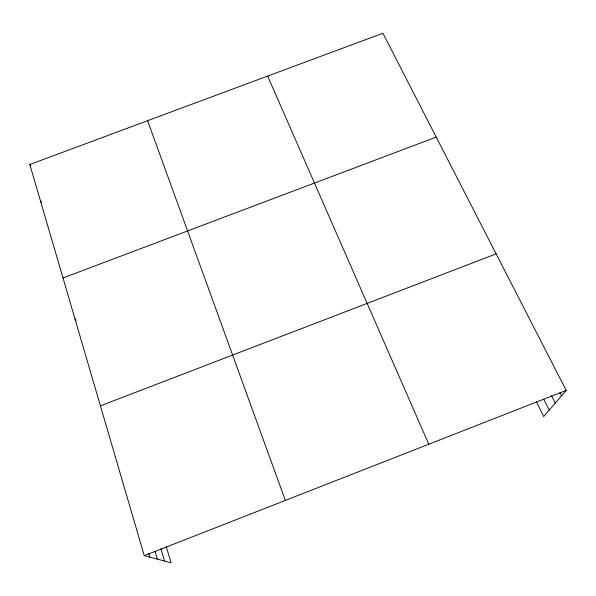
<?xml version="1.0" encoding="UTF-8"?>
<svg xmlns="http://www.w3.org/2000/svg" width="596" height="596" viewBox="0 0 596 596"><rect width="100%" height="100%" fill="white"/><g stroke="black" fill="none" stroke-linecap="round" stroke-linejoin="round"><path stroke-width="0.89" d="M166.254 546.733L171.119 562.773L144.262 555.673L29.8 164.496L382.915 33.227L566.2 390.402L543.716 416.522L536.385 401.756M144.262 555.673L566.2 390.402M100.419 405.839L496.14 253.874M63.005 277.982L436.22 137.095M74.969 318.875L76.273 320.179M40.446 200.882L41.593 202.312M29.8 164.496L30.873 165.904M559.89 392.533L561.551 395.804M551.538 395.707L555.271 403.097M543.835 399.372L549.221 410.13M267.656 76.072L428.785 444.229M147.607 120.697L285.335 500.417M160.831 548.655L164.556 561.037M154.967 551.196L157.329 559.13M148.784 553.624L149.82 557.141"/></g></svg>
